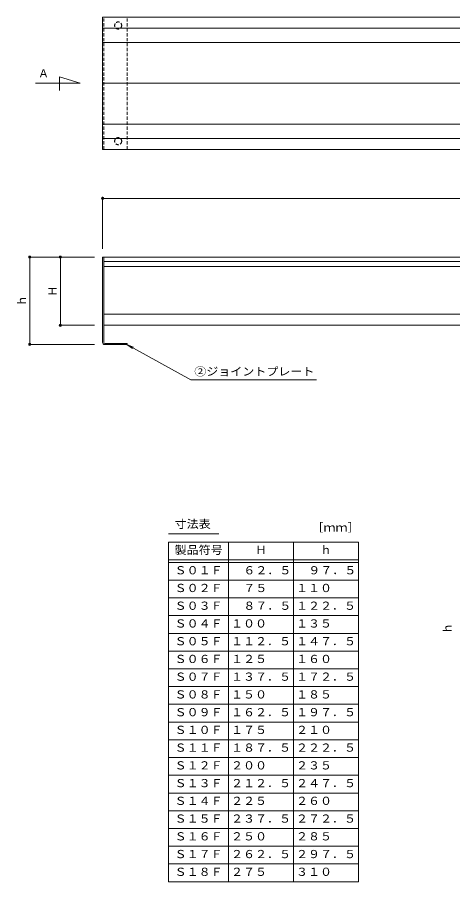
# Model space of a CAD drawing. Units: millimetres, scale not verified. Extents: x -1211 to 1071, y -959 to 963.
# Drawn here: x -1211 to -414, y -623 to 961 of the extents above; entities that cross this region are included whole.
import ezdxf
from ezdxf.enums import TextEntityAlignment as Align

# ---------------------------------------------------------------- set-up
doc = ezdxf.new("R2010")
doc.units = ezdxf.units.MM
doc.header["$LTSCALE"] = 5
doc.header["$PDMODE"] = 32
doc.header["$PDSIZE"] = 4
doc.linetypes.add('CHAIN1', pattern=[8, 5, -1, 1, -1])
doc.linetypes.add('DASHED1', pattern=[1.8, 1.2, -0.6])
for name, color, linetype, lineweight in [('0-0', 4, 'Continuous', 9), ('0-1', 6, 'CHAIN1', 9), ('0-F', 7, 'Continuous', 9), ('1-4', 7, 'Continuous', 9), ('2-0', 7, 'Continuous', 9)]:
    doc.layers.add(name, color=color, linetype=linetype, lineweight=lineweight)
doc.layers.add('2-F', color=2, linetype='Continuous')
doc.styles.add('ＭＳ ゴシック', font='')
doc.styles.get('ＭＳ ゴシック').set_extended_font_data('MS Gothic')

msp = doc.modelspace()

# ---------------------------------------------------------------- linework, layer by layer
at = {"layer": '0-0'}
for p, q in [((-1054.647, 960.59), (443.353, 960.59)), ((-1054.647, 718.591), (-1054.647, 960.59)), ((-1054.647, 940.59), (443.353, 940.59)), ((-1054.647, 914.591), (443.353, 914.591)), ((-1054.647, 839.59), (443.353, 839.59)), ((443.353, 764.591), (-1054.647, 764.591)), ((443.353, 738.591), (-1054.647, 738.591)), ((443.353, 718.591), (-1054.647, 718.591)), ((-1054.647, 521.223), (443.353, 521.223)), ((-1054.647, 365.012), (-1054.647, 521.223)), ((-1052.647, 365.011), (-1052.647, 521.223)), ((-1052.647, 513.223), (441.353, 513.223)), ((-1052.647, 504.223), (-305.647, 504.223)), ((-1052.647, 416.723), (-305.647, 416.723)), ((-1052.647, 396.223), (-305.647, 396.223)), ((-1050.647, 363.011), (-1009.647, 363.011)), ((-1050.647, 361.012), (-1009.647, 361.012)), ((-1009.647, 363.011), (-1009.647, 361.012)), ((-1009.647, 361.223), (-1009.647, 361.012))]:
    msp.add_line(p, q, dxfattribs=at)
for centre, radius in [((-1050.647, 365.012), 4), ((-1050.647, 365.011), 2)]:
    msp.add_arc(centre, radius, 180, 270, dxfattribs=at)
at = {"layer": '0-1', "color": 7, "linetype": 'DASHED1'}
for p, q in [((-1052.647, 718.591), (-1052.647, 960.59)), ((-1009.647, 718.591), (-1009.647, 960.59))]:
    msp.add_line(p, q, dxfattribs=at)
for centre in [(-1026.147, 945.591), (-1026.147, 733.59)]:
    msp.add_circle(centre, 6.5, dxfattribs=at)
at = {"layer": '0-F'}
for p, q in [((-1095.49, 839.59), (-1177.358, 839.59)), ((-1054.647, 536.223), (-1054.647, 631.766)), ((-1054.647, 628.766), (443.353, 628.766)), ((-1130.44, 521.223), (-1189.515, 521.223)), ((-1188.015, 521.223), (-1188.015, 361.223)), ((-1069.647, 521.223), (-1133.518, 521.223)), ((-1132.018, 521.223), (-1132.018, 396.223)), ((-1069.647, 396.223), (-1133.518, 396.223)), ((-1069.647, 361.223), (-1189.515, 361.223)), ((-1009.988, 361.012), (-893.094, 296.538)), ((-1009.988, 361.012), (-998.348, 356.455)), ((-1009.988, 361.012), (-999.924, 353.597)), ((-893.094, 296.538), (-663.148, 296.538))]:
    msp.add_line(p, q, dxfattribs=at)
msp.add_lwpolyline([(-1095.49, 839.59), (-1133.623, 851.726), (-1133.623, 826.587)], dxfattribs=at)
for p in [(-1054.647, 628.766), (-1188.015, 521.223), (-1132.018, 521.223), (-1132.018, 396.223), (-1188.015, 361.223)]:
    msp.add_point(p, dxfattribs=at)
at = {"layer": '2-0'}
for p, q in [((-934.159, 14.028), (-841.957, 14.028)), ((-823.994, -623.137), (-823.994, -0.915)), ((-705.037, -0.915), (-705.037, -623.137)), ((-586.082, -0.915), (-586.082, -623.137)), ((-934.159, -33.415), (-586.082, -33.415)), ((-586.082, -38.137), (-934.159, -38.137)), ((-586.082, -70.637), (-934.159, -70.637)), ((-586.082, -103.137), (-934.159, -103.137)), ((-586.082, -135.637), (-934.159, -135.637)), ((-586.082, -168.137), (-934.159, -168.137)), ((-586.082, -200.637), (-934.159, -200.637)), ((-586.082, -233.137), (-934.159, -233.137)), ((-586.082, -265.637), (-934.159, -265.637)), ((-586.082, -298.137), (-934.159, -298.137)), ((-586.082, -330.637), (-934.159, -330.637)), ((-586.082, -363.137), (-934.159, -363.137)), ((-586.082, -395.637), (-934.159, -395.637)), ((-586.082, -428.137), (-934.159, -428.137)), ((-586.082, -460.637), (-934.159, -460.637)), ((-586.082, -493.137), (-934.159, -493.137)), ((-586.082, -525.637), (-934.159, -525.637)), ((-586.082, -558.137), (-934.159, -558.137)), ((-586.082, -590.637), (-934.159, -590.637)), ((-586.082, -623.137), (-934.159, -623.137))]:
    msp.add_line(p, q, dxfattribs=at)
msp.add_lwpolyline([(-586.082, -0.915), (-934.159, -0.915), (-934.159, -623.137)], dxfattribs=at)

# ---------------------------------------------------------------- texts
at = {"layer": '0-F', "color": 2, "style": 'ＭＳ ゴシック'}
msp.add_text('Ａ', height=14.66, dxfattribs=at).set_placement((-1172.785, 845.964), align=Align.BOTTOM_LEFT)
for s, p in [('Ｈ', (-1134.518, 448.723)), ('ｈ', (-1190.515, 431.222))]:
    msp.add_text(s, height=14.66, rotation=90, dxfattribs=at).set_placement(p, align=Align.BOTTOM_LEFT)
at = {"layer": '0-F', "color": 2, "style": 'ＭＳ ゴシック', "width": 1.1}
msp.add_text('②ジョイントプレート', height=14.66, dxfattribs=at).set_placement((-886.837, 299.759), align=Align.BOTTOM_LEFT)
at = {"layer": '1-4', "color": 2, "style": 'ＭＳ ゴシック'}
msp.add_text('ｈ', height=14.66, rotation=90, dxfattribs=at).set_placement((-411.394, -169.204), align=Align.BOTTOM_LEFT)
at = {"layer": '2-F', "style": 'ＭＳ ゴシック', "width": 1.1}
for s, p in [('寸法表', (-922.827, 20.404)), ('［ｍｍ］', (-672.14, 14.028)), ('製品符号', (-922.827, -27.165)), ('Ｓ０１Ｆ', (-922.827, -64.387)), ('６２．５', (-797.016, -64.387)), ('９７．５', (-678.059, -64.387)), ('Ｓ０２Ｆ', (-922.827, -96.887)), ('７５', (-797.016, -96.887)), ('１１０', (-700.559, -96.887)), ('Ｓ０３Ｆ', (-922.827, -129.387)), ('８７．５', (-797.016, -129.387)), ('１２２．５', (-700.559, -129.387)), ('Ｓ０４Ｆ', (-922.827, -161.887)), ('１００', (-819.516, -161.887)), ('１３５', (-700.559, -161.887)), ('Ｓ０５Ｆ', (-922.827, -194.387)), ('１１２．５', (-819.516, -194.387)), ('１４７．５', (-700.559, -194.387)), ('Ｓ０６Ｆ', (-922.827, -226.887)), ('１２５', (-819.516, -226.887)), ('１６０', (-700.559, -226.887)), ('Ｓ０７Ｆ', (-922.827, -259.387)), ('１３７．５', (-819.516, -259.387)), ('１７２．５', (-700.559, -259.387)), ('Ｓ０８Ｆ', (-922.827, -291.887)), ('１５０', (-819.516, -291.887)), ('１８５', (-700.559, -291.887)), ('Ｓ０９Ｆ', (-922.827, -324.387)), ('１６２．５', (-819.516, -324.387)), ('１９７．５', (-700.559, -324.387)), ('Ｓ１０Ｆ', (-922.827, -356.887)), ('１７５', (-819.516, -356.887)), ('２１０', (-700.559, -356.887)), ('Ｓ１１Ｆ', (-922.827, -389.387)), ('１８７．５', (-819.516, -389.387)), ('２２２．５', (-700.559, -389.387)), ('Ｓ１２Ｆ', (-922.827, -421.887)), ('２００', (-819.516, -421.887)), ('２３５', (-700.559, -421.887)), ('Ｓ１３Ｆ', (-922.827, -454.387)), ('２１２．５', (-819.516, -454.387)), ('２４７．５', (-700.559, -454.387)), ('Ｓ１４Ｆ', (-922.827, -486.887)), ('２２５', (-819.516, -486.887)), ('２６０', (-700.559, -486.887)), ('Ｓ１５Ｆ', (-922.827, -519.387)), ('２３７．５', (-819.516, -519.387)), ('２７２．５', (-700.559, -519.387)), ('Ｓ１６Ｆ', (-922.827, -551.887)), ('２５０', (-819.516, -551.887)), ('２８５', (-700.559, -551.887)), ('Ｓ１７Ｆ', (-922.827, -584.387)), ('２６２．５', (-819.516, -584.387)), ('２９７．５', (-700.559, -584.387)), ('Ｓ１８Ｆ', (-922.827, -616.887)), ('２７５', (-819.516, -616.887)), ('３１０', (-700.559, -616.887))]:
    msp.add_text(s, height=14.66, dxfattribs=at).set_placement(p, align=Align.BOTTOM_LEFT)
at = {"layer": '2-F', "style": 'ＭＳ ゴシック'}
for s, p in [('Ｈ', (-774.515, -27.165)), ('ｈ', (-655.559, -27.165))]:
    msp.add_text(s, height=14.66, dxfattribs=at).set_placement(p, align=Align.BOTTOM_LEFT)

doc.saveas('drawing.dxf')
